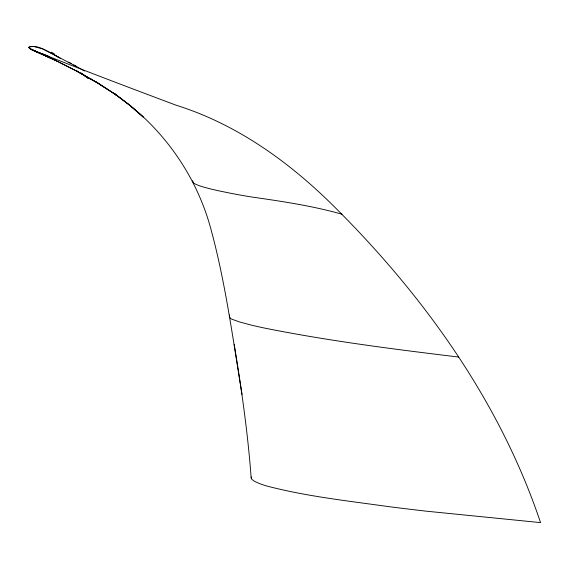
<?xml version="1.0" encoding="UTF-8"?>
<svg xmlns="http://www.w3.org/2000/svg" width="569" height="569" viewBox="0 0 569 569"><rect width="100%" height="100%" fill="white"/><g stroke="black" fill="none" stroke-linecap="round" stroke-linejoin="round"><path stroke-width="0.85" d="M251.214 476.957L251.647 479.162L254.073 481.011A135.052 19.261 3.7 0 0 256.157 482.092L258.682 483.216A110.208 15.719 3.7 0 0 266.84 486.026C306.456 496.403 347.346 500.812 387.816 506.517A530.123 75.613 3.7 0 0 406.422 508.835A494.248 70.492 3.7 0 0 426.601 511.211L540.55 522.612C499.674 400.811 422.639 293.931 331.841 204.264C287.651 160.828 235.758 123.836 176.113 105.215C132.911 88.992 89.746 72.668 46.836 55.705L31.644 49.574L28.478 47.49L30.498 46.58L33.663 46.438L42.725 48.906L76.659 66.594M192.614 180.693L193.368 182.749A57.249 8.165 3.7 0 0 195.516 184.136L197.898 185.167A91.744 13.087 3.7 0 0 205.423 187.592L211.035 189.043A158.132 22.554 3.7 0 0 220.054 191.092L229.641 193.055A260.915 37.213 3.7 0 0 234.321 193.958L239.421 194.904A171.02 24.396 3.7 0 0 251.526 196.974C281.904 201.341 312.338 205.829 341.926 214.193M229.577 315.02L229.314 316.727L230.53 318.391A46.665 6.657 3.7 0 0 232.024 319.266L239.528 321.954L251 325.013A207.024 29.524 3.7 0 0 264.229 328.007C328.505 340.923 393.62 349.167 458.671 357.055M81.061 72.946L87.697 78.045L92.334 79.518M49.048 56.573C42.938 53.194 33.144 52.007 28.656 47.298C36.587 44.304 44.816 50.179 51.793 53.301M54.475 59.894L55.413 60.314L29.88 48.735M32.426 49.916L56.651 60.826L30.961 49.261L55.413 60.314M77.661 71.545L53.799 59.546L76.964 71.232L76.438 70.954L97.847 83.074L76.061 70.705L97.313 82.797L96.879 82.519L116.204 94.98L96.282 81.986M68.621 62.17L71.161 63.508M50.321 52.504L60.15 58.258M73.771 64.951L84.468 71.04M54.83 55.015L56.381 55.933M57.177 56.409L58.813 57.419M96.879 82.519L116.809 95.286M115.692 94.696L115.279 94.418L130.507 105.791L114.525 93.615L129.81 105.336M81.95 73.6L87.697 78.045M129.583 105.158L143.189 116.986L129.462 105.023C167.827 135.728 196.341 178.104 209.883 225.388C225.338 280.723 232.65 337.894 242.038 394.466M234.193 344.273C241.434 388.741 247.935 433.379 251.185 478.337M51.338 52.199A194.875 63.109 55.9 0 1 54.368 53.877"/></g></svg>
